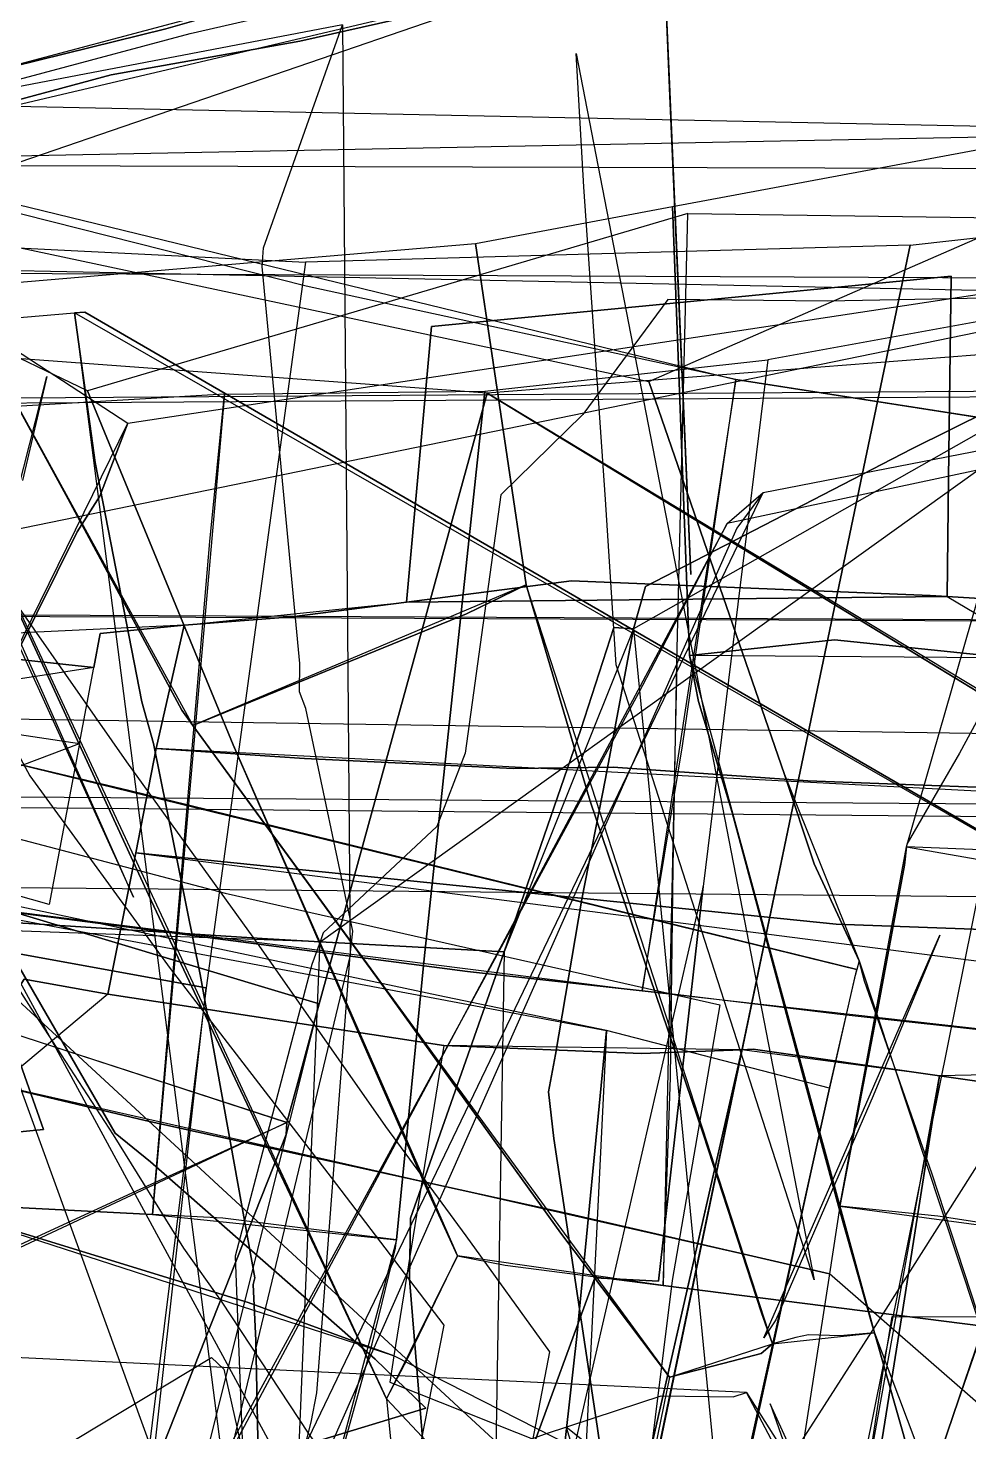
# Model space of a CAD drawing. Extents: x -6790 to 12600, y -1098 to 2171.
# Drawn here: x 516 to 569.3, y 552.7 to 632.3 of the extents above; entities that cross this region are included whole.
import ezdxf

# ---------------------------------------------------------------- set-up
doc = ezdxf.new("R2010")
doc.units = 0

msp = doc.modelspace()

# ---------------------------------------------------------------- linework, layer by layer
for points in [[(511.416, 632.399), (512.697, 641.396), (514.337, 652.454), (516.526, 651.907), (528.757, 648.849), (534.221, 646.99), (534.066, 640.174), (533.952, 635.144), (523.766, 632.223), (512.268, 629.391), (511.195, 629.086), (511.823, 632.502), (511.416, 632.399)], [(534.221, 646.99), (534.066, 640.174), (533.952, 635.144), (523.766, 632.223), (512.268, 629.391), (511.195, 629.086), (511.823, 632.502), (511.416, 632.399), (512.697, 641.396), (514.337, 652.454), (516.526, 651.907), (528.757, 648.849), (534.221, 646.99)], [(395.973, 583.677), (403.844, 591.213), (413.249, 596.969), (425.506, 603.557), (441.999, 612.42), (448.759, 615.373), (455.353, 615.822), (472.594, 617.492), (490.666, 621.552), (508.475, 627.499), (525.155, 631.949), (546.715, 636.902), (560.101, 639.978), (395.973, 583.677)], [(510.274, 626.697), (512.95, 627.534), (520.68, 629.611), (531.364, 631.521), (542.878, 634.135), (556.392, 637.861), (565.165, 639.628), (510.274, 626.697)], [(511.195, 629.086), (512.268, 629.391), (523.766, 632.223), (533.952, 635.144), (511.195, 629.086)], [(553.526, 601.299), (552.316, 628.866), (552.076, 634.327), (553.526, 601.299)], [(534.221, 579.722), (534.363, 581.094), (531.7, 593.708), (531.348, 594.645), (531.36, 596.25), (529.241, 618.761), (529.311, 619.814), (533.788, 632.45), (534.221, 579.722)], [(604.499, 596.309), (604.093, 596.319), (593.338, 595.52), (586.281, 595.073), (575.893, 596.114), (561.651, 597.592), (553.443, 596.717), (552.476, 622.144), (604.798, 631.893), (604.171, 625.746), (604.499, 596.309)], [(560.505, 561.328), (553.604, 582.788), (549.297, 596.182), (548.681, 605.554), (547.461, 623.269), (547.016, 630.828), (560.505, 561.328)], [(556.071, 612.358), (531.717, 617.641), (499.598, 625.766), (490.415, 628.347), (451.449, 624.921), (448.228, 614.839), (442.156, 591.546), (468.405, 588.02), (479.662, 586.672), (488.214, 585.648), (504.985, 583.456), (521.531, 581.336), (540.873, 578.804), (550.77, 577.7), (553.041, 591.584), (556.071, 612.358)], [(556.071, 612.358), (531.717, 617.641), (499.598, 625.766), (490.415, 628.347), (451.449, 624.921), (448.228, 614.839), (442.156, 591.546), (468.405, 588.02), (479.662, 586.672), (488.214, 585.648), (504.985, 583.456), (521.531, 581.336), (540.873, 578.804), (550.77, 577.7), (553.041, 591.584), (556.071, 612.358)], [(556.071, 612.358), (531.717, 617.641), (499.598, 625.766), (490.415, 628.347), (556.071, 612.358)], [(490.415, 628.347), (583.067, 626.438), (579.909, 609.156), (580.006, 608.616), (572.04, 609.847), (556.071, 612.358), (531.717, 617.641), (499.598, 625.766), (490.415, 628.347)], [(556.071, 612.358), (531.717, 617.641), (499.598, 625.766), (490.415, 628.347), (556.071, 612.358)], [(490.415, 628.347), (583.067, 626.438), (579.909, 609.156), (580.006, 608.616), (572.04, 609.847), (556.071, 612.358), (531.717, 617.641), (499.598, 625.766), (490.415, 628.347)], [(740.715, 623.829), (697.554, 625.945), (634.766, 627.356), (500.726, 624.719), (396.57, 624.133), (302.376, 626.33), (255.091, 625.218), (740.715, 623.829)], [(558.822, 589.973), (560.5, 584.895), (563.064, 579.397), (562.932, 578.919), (542.495, 583.947), (521.674, 589.048), (515.415, 590.54), (475.121, 600.231), (478.607, 619.689), (479.664, 627.44), (551.132, 612.242), (558.822, 589.973)], [(496.762, 624.881), (502.788, 613.869), (513.54, 594.546), (516.074, 589.881), (524.028, 578.972), (533.142, 567.125), (539.521, 558.757), (537.533, 548.676), (533.225, 521.805), (531.568, 512.608), (527.674, 488.194), (525.602, 476.264), (526.099, 474.082), (526.127, 459.168), (526.475, 440.736), (527.481, 410.549), (496.762, 624.881)], [(565.951, 619.96), (606.94, 624.553), (607.055, 622.399), (594.155, 622.427), (583.284, 573.986), (574.262, 532.58), (569.593, 510.01), (562.245, 510.38), (547.732, 511.061), (543.303, 511.277), (544.631, 517.914), (565.951, 619.96)], [(386.448, 623.05), (406.851, 616.466), (465.354, 597.138), (532.453, 576.968), (541.986, 611.571), (386.448, 623.05)], [(442.571, 623.431), (531.681, 618.992), (526.061, 577.872), (472.116, 587.676), (439.021, 593.93), (442.571, 623.431)], [(541.314, 620.064), (552.476, 622.144), (553.443, 596.717), (553.959, 594.096), (555.858, 587.801), (559.202, 575.376), (561.938, 565.284), (563.818, 558.699), (563.926, 558.321), (561.953, 558.154), (560.177, 558.208), (559.466, 558.058), (558.137, 557.703), (557.531, 559.463), (554.229, 569.534), (547.823, 588.454), (544.189, 600.72), (541.314, 620.064)], [(527.589, 591.64), (531.83, 581.901), (534.9, 574.851), (538.616, 566.346), (540.305, 562.688), (542.996, 562.163), (551.952, 560.996), (552.363, 572.792), (552.514, 584.722), (552.73, 596.308), (553.351, 621.764), (519.344, 611.707), (527.589, 591.64)], [(629.272, 553.037), (614.363, 554.622), (592.844, 556.704), (574.389, 558.409), (571.314, 558.766), (571.267, 558.549), (551.952, 560.996), (552.363, 572.792), (552.514, 584.722), (552.73, 596.308), (553.351, 621.764), (633.046, 620.65), (631.185, 586.067), (630.395, 567.599), (629.272, 553.037)], [(105.33, 620.195), (98.921, 88.385), (790.984, 84.911), (794.806, 617.099), (105.33, 620.195)], [(521.947, 583.02), (515.408, 597.745), (508.817, 612.676), (505.162, 619.833), (521.947, 583.02)], [(511.68, 617.552), (541.314, 620.064), (544.189, 600.72), (540.816, 599.063), (525.313, 592.748), (524.684, 593.61), (518.25, 605.561), (511.68, 617.552)], [(526.061, 577.872), (518.256, 515.032), (518.948, 514.171), (525.231, 512.322), (525.398, 512.29), (526.423, 512.1), (543.303, 511.277), (544.631, 517.914), (565.951, 619.96), (531.681, 618.992), (526.061, 577.872)], [(656.869, 620.524), (541.986, 611.571), (578.459, 589.357), (613.509, 568.396), (613.909, 568.869), (623.405, 580.446), (627.915, 586.152), (656.869, 620.524)], [(565.951, 619.96), (544.631, 517.914), (543.303, 511.277), (565.951, 619.96)], [(555.57, 604.181), (557.611, 605.943), (629.256, 619.889), (555.57, 604.181)], [(537.402, 599.731), (538.829, 615.346), (551.556, 616.578), (568.271, 618.196), (568.119, 606.732), (568.048, 600.056), (537.402, 599.731)], [(537.402, 599.731), (546.755, 600.93), (567.073, 600.116), (568.048, 600.056), (568.119, 606.732), (568.271, 618.196), (551.556, 616.578), (538.829, 615.346), (537.402, 599.731)], [(537.402, 599.731), (538.829, 615.346), (551.556, 616.578), (568.271, 618.196), (568.119, 606.732), (568.048, 600.056), (567.073, 600.116), (546.755, 600.93), (537.402, 599.731)], [(536.28, 554.577), (532.751, 562.075), (527.85, 572.393), (522.791, 583.135), (506.889, 617.678), (536.28, 554.577)], [(527.589, 591.64), (519.344, 611.707), (506.889, 617.678), (522.791, 583.135), (527.85, 572.393), (532.751, 562.075), (536.28, 554.577), (537.5, 556.931), (540.305, 562.688), (538.616, 566.346), (534.9, 574.851), (531.83, 581.901), (527.589, 591.64)], [(525.313, 592.748), (524.684, 593.61), (518.25, 605.561), (511.68, 617.552), (525.313, 592.748)], [(574.982, 617.956), (573.549, 614.375), (572.409, 611.209), (572.479, 610.236), (571.874, 604.851), (571.295, 600.185), (570.817, 596.332), (570.547, 594.523), (568.74, 591.181), (565.758, 586.016), (565.741, 585.861), (574.982, 617.956)], [(583.606, 617.125), (573.116, 617.012), (561.258, 616.781), (552.217, 616.886), (547.397, 610.368), (542.752, 605.819), (540.734, 591.179), (539.132, 587.015), (532.693, 580.992), (532.513, 580.488), (583.606, 617.125)], [(550.27, 598.214), (550.948, 600.617), (566.042, 608.419), (583.606, 617.125), (550.27, 598.214)], [(529.231, 533.496), (525.203, 534.655), (497.51, 542.826), (474.647, 549.095), (473.84, 548.812), (473.893, 550.659), (473.154, 561.984), (471.926, 579.631), (470.241, 602.875), (469.682, 611.967), (518.592, 616.12), (519.769, 607.636), (522.41, 594.085), (523.081, 591.718), (525.726, 578.63), (528.81, 561.446), (528.714, 561.062), (528.88, 557.879), (529.222, 541.252), (529.231, 533.496)], [(518.592, 616.12), (519.182, 616.17), (585.847, 577.515), (518.592, 616.12)], [(529.231, 533.496), (529.222, 541.252), (528.88, 557.879), (528.714, 561.062), (528.81, 561.446), (525.726, 578.63), (523.081, 591.718), (522.41, 594.085), (519.769, 607.636), (518.592, 616.12), (529.231, 533.496)], [(791.928, 612.789), (759.012, 612.984), (79.554, 608.243), (791.928, 612.789)], [(550.77, 577.7), (553.041, 591.584), (556.071, 612.358), (550.77, 577.7)], [(550.77, 577.7), (553.041, 591.584), (556.071, 612.358), (550.77, 577.7)], [(580.006, 608.616), (572.04, 609.847), (556.071, 612.358), (580.006, 608.616)], [(580.006, 608.616), (572.04, 609.847), (556.071, 612.358), (580.006, 608.616)], [(530.63, 570.233), (464.04, 591.878), (405.434, 611.018), (530.63, 570.233)], [(527.096, 611.517), (513.339, 610.714), (512.831, 605.074), (507.714, 565.816), (507.929, 565.812), (523.026, 565.028), (526.26, 603.163), (527.096, 611.517)], [(538.415, 579.519), (536.842, 563.584), (527, 564.822), (523.026, 565.028), (526.26, 603.163), (527.096, 611.517), (541.857, 611.687), (538.415, 579.519)], [(523.026, 565.028), (526.26, 603.163), (527.096, 611.517), (523.026, 565.028)], [(541.986, 611.571), (578.459, 589.357), (613.509, 568.396), (541.986, 611.571)], [(521.616, 609.867), (520.028, 605.742), (518.746, 603.707), (506.211, 578.455), (504.472, 574.978), (504.299, 574.607), (521.616, 609.867)], [(557.611, 605.943), (556.121, 603.928), (540.448, 568.511), (529.269, 543.248), (524.081, 530.914), (516.634, 515.416), (511.217, 504.258), (506.438, 494.209), (502.068, 484.772), (497.392, 475.419), (495.59, 472.172), (488.716, 462.596), (557.611, 605.943)], [(548.745, 575.45), (539.209, 577.436), (506.241, 584.427), (495.53, 586.365), (484.488, 588.053), (471.914, 589.927), (446.888, 596.173), (429.569, 600.423), (415.212, 604.222), (410.957, 564.821), (404.111, 504.21), (403.41, 502.445), (404.663, 502.105), (407.075, 501.45), (487.353, 485.987), (538.142, 476.443), (540.85, 475.693), (545.73, 514.498), (542.313, 515.877), (547.069, 558.116), (548.745, 575.45)], [(501.566, 503.225), (502.17, 505.154), (508.797, 517.304), (520.202, 538.601), (529.061, 554.975), (541.788, 578.346), (550.576, 594.601), (555.57, 604.181), (501.566, 503.225)], [(66.965, 600.957), (135.854, 600.878), (818.731, 597.521), (66.965, 600.957)], [(524.805, 598.429), (530.91, 598.898), (537.402, 599.731), (546.755, 600.93), (567.073, 600.116), (568.048, 600.056), (586.308, 598.942), (586.418, 597.995), (589.394, 598.259), (589.306, 594.558), (588.296, 589.348), (588.275, 588.05), (588.255, 586.751), (579.784, 587.809), (580.167, 588.857), (576.225, 589.005), (560.142, 589.61), (549.121, 590.379), (543.479, 590.311), (531.632, 590.863), (523.223, 591.445), (524.805, 598.429)], [(524.805, 598.429), (530.91, 598.898), (537.402, 599.731), (546.755, 600.93), (567.073, 600.116), (568.048, 600.056), (586.308, 598.942), (586.418, 597.995), (589.394, 598.259), (589.306, 594.558), (588.296, 589.348), (588.275, 588.05), (588.255, 586.751), (579.784, 587.809), (580.167, 588.857), (576.225, 589.005), (560.142, 589.61), (549.121, 590.379), (543.479, 590.311), (531.632, 590.863), (523.223, 591.445), (524.805, 598.429)], [(525.313, 592.748), (540.816, 599.063), (544.189, 600.72), (525.313, 592.748)], [(558.137, 557.703), (557.531, 559.463), (554.229, 569.534), (547.823, 588.454), (544.189, 600.72), (540.816, 599.063), (525.313, 592.748), (535.886, 578.261), (546.147, 563.961), (552.31, 555.811), (555.4, 556.607), (557.512, 557.155), (558.137, 557.703)], [(568.048, 600.056), (567.073, 600.116), (546.755, 600.93), (537.402, 599.731), (568.048, 600.056)], [(544.189, 600.72), (547.823, 588.454), (554.229, 569.534), (557.531, 559.463), (558.137, 557.703), (544.189, 600.72)], [(588.275, 588.05), (588.296, 589.348), (589.306, 594.558), (589.394, 598.259), (586.418, 597.995), (586.308, 598.942), (568.048, 600.056), (588.275, 588.05)], [(89.841, 599.426), (785.719, 589.09), (779.969, 92.069), (740.844, 91.654), (728.89, 91.746), (723.878, 92.07), (717.289, 92.524), (682.898, 93.323), (432.673, 95.452), (307.102, 97.514), (213.558, 98.725), (136.901, 99.682), (84.957, 100.385), (89.841, 599.426)], [(537.402, 599.731), (530.91, 598.898), (524.805, 598.429), (537.402, 599.731)], [(485.082, 573.436), (489.504, 586.483), (490.527, 588.581), (504.311, 586.121), (505.338, 595.739), (505.78, 597.514), (519.704, 596.029), (520.057, 597.963), (524.805, 598.429), (523.223, 591.445), (522.069, 585.526), (520.498, 577.511), (515.753, 578.371), (511.546, 571.707), (507.348, 566.519), (506.423, 565.376), (503.64, 560.824), (503.169, 559.431), (492.881, 568.007), (485.082, 573.436)], [(503.64, 560.824), (506.423, 565.376), (507.348, 566.519), (511.546, 571.707), (515.753, 578.371), (520.498, 577.511), (522.069, 585.526), (523.223, 591.445), (524.805, 598.429), (520.057, 597.963), (519.704, 596.029), (505.78, 597.514), (505.338, 595.739), (504.311, 586.121), (490.527, 588.581), (489.504, 586.483), (485.082, 573.436), (492.881, 568.007), (503.169, 559.431), (503.64, 560.824)], [(505.78, 597.514), (519.704, 596.029), (520.057, 597.963), (524.805, 598.429), (505.78, 597.514)], [(542.938, 579.921), (547.281, 592.52), (549.151, 598.298), (550.27, 598.214), (542.938, 579.921)], [(569.142, 404.274), (566.562, 425.185), (561.91, 459.181), (559.762, 473.276), (548.22, 553.029), (545.766, 569.339), (545.461, 571.986), (545.858, 574.093), (547.339, 582.902), (548.682, 589.741), (550.27, 598.214), (569.142, 404.274)], [(553.443, 596.717), (561.651, 597.592), (575.893, 596.114), (586.281, 595.073), (593.338, 595.52), (604.093, 596.319), (604.499, 596.309), (553.443, 596.717)], [(515.041, 507.212), (518.628, 539.71), (519.378, 541.211), (530.584, 569.555), (530.63, 570.233), (531.189, 572.299), (532.453, 576.968), (465.354, 597.138), (451.366, 541.157), (446.438, 521.682), (453.614, 520.27), (471.79, 516.481), (515.041, 507.212)], [(563.926, 558.321), (563.818, 558.699), (561.938, 565.284), (559.202, 575.376), (555.858, 587.801), (553.959, 594.096), (553.443, 596.717), (563.926, 558.321)], [(505.129, 593.78), (518.887, 591.718), (519.704, 596.029), (505.129, 593.78)], [(551.952, 560.996), (552.363, 572.792), (552.514, 584.722), (552.73, 596.308), (551.952, 560.996)], [(552.31, 555.811), (546.147, 563.961), (535.886, 578.261), (525.313, 592.748), (552.31, 555.811)], [(555.094, 510.228), (555.287, 513.76), (559.903, 513.057), (561.003, 530.541), (561.503, 538.524), (562.049, 540.666), (564.395, 556.015), (564.92, 559.249), (569.728, 559.228), (570.784, 577.93), (571.787, 593.043), (555.094, 510.228)], [(97.67, 591.945), (792.056, 585.549), (784.52, 85.891), (784.405, 69.632), (97.67, 591.945)], [(71.88, 94.001), (800.518, 88.913), (801.871, 586.617), (73.828, 591.855), (71.88, 94.001)], [(71.88, 94.001), (800.518, 88.913), (801.871, 586.617), (73.828, 591.855), (71.88, 94.001)], [(518.887, 591.718), (517.159, 582.599), (508.533, 585.029), (504.321, 586.215), (518.887, 591.718)], [(523.223, 591.445), (531.632, 590.863), (543.479, 590.311), (549.121, 590.379), (560.142, 589.61), (576.225, 589.005), (580.167, 588.857), (579.784, 587.809), (588.255, 586.751), (588.275, 588.05), (523.223, 591.445)], [(540.305, 562.688), (538.616, 566.346), (534.9, 574.851), (531.83, 581.901), (527.589, 591.64), (540.305, 562.688)], [(562.932, 578.919), (542.495, 583.947), (521.674, 589.048), (515.415, 590.54), (562.932, 578.919)], [(333.056, 587.621), (335.778, 588.915), (336.842, 589.575), (338.771, 589.245), (349.463, 588.701), (388.966, 586.931), (402.516, 586.204), (422.678, 584.982), (424.556, 584.758), (427.496, 584.788), (440.562, 585.002), (455.998, 584.717), (480.466, 583.485), (484.309, 583.263), (488.11, 583.115), (516.022, 581.529), (529.531, 580.65), (532.513, 580.488), (333.056, 587.621)], [(548.745, 575.45), (539.209, 577.436), (506.241, 584.427), (495.53, 586.365), (484.488, 588.053), (471.914, 589.927), (548.745, 575.45)], [(501.504, 589.986), (527.139, 583.24), (555.16, 576.909), (552.462, 561.29), (548.103, 526.211), (546.702, 519.932), (550.335, 517.441), (598.179, 500.68), (501.504, 589.986)], [(563.064, 579.397), (560.5, 584.895), (558.822, 589.973), (563.064, 579.397)], [(50.059, 587.887), (779.251, 581.11), (775.84, 83.588), (42.201, 89.165), (50.059, 587.887)], [(472.116, 587.676), (526.061, 577.872), (518.256, 515.032), (518.948, 514.171), (517.182, 514.104), (498.831, 515.608), (480.657, 517.099), (464.596, 518.47), (461.096, 518.769), (466.208, 550.469), (472.116, 587.676)], [(550.77, 577.7), (540.873, 578.804), (521.531, 581.336), (504.985, 583.456), (488.214, 585.648), (479.662, 586.672), (550.77, 577.7)], [(550.77, 577.7), (540.873, 578.804), (521.531, 581.336), (504.985, 583.456), (488.214, 585.648), (479.662, 586.672), (550.77, 577.7)], [(503.89, 568.587), (502.826, 585.682), (508.072, 586.154), (510.873, 586.722), (512.448, 582.295), (516.853, 569.84), (503.89, 568.587)], [(503.849, 563.318), (503.916, 568.165), (503.89, 568.587), (516.853, 569.84), (512.448, 582.295), (510.873, 586.722), (511.076, 586.277), (515.009, 579.847), (520.908, 569.64), (522.906, 568.017), (535.637, 556.838), (538.5, 554.055), (531.805, 552.011), (530.137, 551.224), (526.029, 550.913), (514.44, 550.258), (512.934, 550.144), (510.816, 555.095), (510.544, 556.184), (508.553, 559.727), (506.745, 562.951), (503.849, 563.318)], [(530.137, 551.224), (531.805, 552.011), (538.5, 554.055), (535.637, 556.838), (522.906, 568.017), (520.908, 569.64), (515.009, 579.847), (511.076, 586.277), (510.873, 586.722), (530.137, 551.224)], [(565.741, 585.861), (565.627, 584.832), (564.171, 577.008), (562.855, 570.115), (561.97, 565.51), (565.741, 585.861)], [(565.741, 585.861), (570.612, 585.021), (584.642, 582.344), (626.456, 573.971), (628.123, 573.498), (643.577, 572.269), (650.303, 571.918), (650.584, 572.48), (651.771, 579.002), (666.793, 577.398), (676.678, 576.271), (675.945, 571.529), (675.078, 567.649), (683.272, 567.281), (691.987, 570.055), (696.474, 571.421), (700.224, 572.635), (706.163, 575.106), (709.025, 577.686), (711.518, 579.962), (565.741, 585.861)], [(553.955, 466.263), (537.682, 470.636), (538.162, 472.238), (540.339, 482.555), (540.105, 485.151), (539.482, 491.444), (539.392, 492.534), (546.64, 507.199), (536.934, 515.031), (533.618, 517.706), (540.73, 523.905), (537.639, 530.552), (534.339, 537.856), (534.515, 538.817), (536.309, 546.65), (535.765, 547.082), (531.856, 552.64), (526.971, 560.056), (524.8, 563.119), (520.811, 569.542), (516.15, 576.718), (511.281, 584.358), (510.816, 585.143), (553.955, 466.263)], [(609.972, 574.233), (607.386, 574.487), (595.978, 576.67), (591.128, 577.597), (585.847, 579.15), (582.539, 579.34), (576.496, 580.124), (576.793, 580.929), (561.745, 581.488), (539.486, 583.753), (522.069, 585.526), (609.972, 574.233)], [(544.223, 540.167), (540.486, 540.744), (548.077, 561.432), (551.692, 561.252), (554.216, 583.612), (544.223, 540.167)], [(503.89, 568.587), (516.853, 569.84), (512.448, 582.295), (503.89, 568.587)], [(567.628, 580.856), (563.852, 571.762), (558.336, 559.06), (557.65, 558.04), (567.628, 580.856)], [(532.513, 580.488), (532.052, 579.198), (527.696, 562.668), (528.368, 545.369), (528.945, 532.043), (529.49, 514.968), (529.539, 508.881), (532.513, 580.488)], [(487.01, 383.269), (490.282, 396.013), (499.68, 430.893), (511.789, 475.885), (522.821, 518.226), (530.613, 547.776), (532.001, 553.258), (532.324, 554.927), (534.221, 579.722), (487.01, 383.269)], [(541.753, 508.792), (540.148, 528.738), (539.051, 543.352), (537.58, 561.372), (537.629, 564.813), (542.938, 579.921), (541.753, 508.792)], [(580.003, 528.231), (567.179, 567.372), (563.358, 578.251), (563.064, 579.397), (562.932, 578.919), (562.801, 578.442), (561.383, 572.196), (554.911, 543.05), (553.337, 536.345), (553.56, 536.278), (573.068, 530.382), (580.003, 528.231)], [(580.003, 528.231), (567.179, 567.372), (563.358, 578.251), (563.064, 579.397), (580.003, 528.231)], [(562.932, 578.919), (562.801, 578.442), (561.383, 572.196), (562.932, 578.919)], [(507.348, 566.519), (511.546, 571.707), (515.753, 578.371), (520.498, 577.511), (507.348, 566.519)], [(536.698, 557.01), (528.438, 560.05), (507.348, 566.519), (511.546, 571.707), (515.753, 578.371), (520.498, 577.511), (539.526, 574.607), (536.698, 557.01)], [(539.526, 574.607), (536.698, 557.01), (528.438, 560.05), (507.348, 566.519), (511.546, 571.707), (515.753, 578.371), (520.498, 577.511), (539.526, 574.607)], [(526.061, 577.872), (518.256, 515.032), (518.948, 514.171), (526.061, 577.872)], [(574.459, 575.036), (572.365, 575.215), (561.802, 576.382), (552.655, 577.489), (550.77, 577.7), (574.459, 575.036)], [(574.459, 575.036), (572.365, 575.215), (561.802, 576.382), (552.655, 577.489), (550.77, 577.7), (574.459, 575.036)], [(532.453, 576.968), (531.189, 572.299), (530.63, 570.233), (530.584, 569.555), (519.378, 541.211), (518.628, 539.71), (515.041, 507.212), (532.453, 576.968)], [(545.73, 514.498), (542.313, 515.877), (547.069, 558.116), (548.745, 575.45), (545.73, 514.498)], [(588.698, 508.079), (586.655, 508.79), (571.76, 513.791), (550.791, 521.456), (553.56, 536.278), (553.337, 536.345), (554.911, 543.05), (561.383, 572.196), (548.745, 575.45), (547.069, 558.116), (542.313, 515.877), (545.73, 514.498), (549.766, 513.163), (561.256, 509.953), (583.203, 503.164), (608.232, 495.954), (602.257, 499.636), (594.423, 504.537), (589.772, 507.184), (588.698, 508.079)], [(561.375, 561.659), (558.815, 545.091), (573.221, 542.699), (584.541, 541.462), (584.402, 539.634), (584.38, 538.486), (582.948, 532.753), (540.792, 541.636), (508.591, 548.676), (493.45, 551.878), (496.655, 558.958), (503.862, 573.669), (504.299, 574.607), (508.468, 573.709), (522.595, 570.363), (546.464, 565.104), (561.375, 561.659)], [(504.299, 574.607), (508.468, 573.709), (522.595, 570.363), (546.464, 565.104), (561.375, 561.659), (504.299, 574.607)], [(536.698, 557.01), (536.461, 555.533), (550.827, 549.83), (552.579, 557.52), (556.417, 574.367), (550.731, 574.159), (539.526, 574.607), (536.698, 557.01)], [(550.827, 549.83), (552.579, 557.52), (556.417, 574.367), (550.731, 574.159), (539.526, 574.607), (536.698, 557.01), (536.461, 555.533), (550.827, 549.83)], [(539.526, 574.607), (550.731, 574.159), (556.417, 574.367), (539.526, 574.607)], [(550.827, 549.83), (550.767, 549.566), (548.558, 537.94), (546.611, 527.696), (559.414, 527.422), (561.732, 539.402), (563.857, 549.121), (565.465, 559.286), (567.615, 572.883), (557.052, 574.39), (556.417, 574.367), (552.579, 557.52), (550.827, 549.83)], [(559.414, 527.422), (561.732, 539.402), (563.857, 549.121), (565.465, 559.286), (567.615, 572.883), (557.052, 574.39), (556.417, 574.367), (552.579, 557.52), (550.827, 549.83), (550.767, 549.566), (548.558, 537.94), (546.611, 527.696), (559.414, 527.422)], [(556.417, 574.367), (552.579, 557.52), (550.827, 549.83), (556.417, 574.367)], [(556.417, 574.367), (557.052, 574.39), (567.615, 572.883), (556.417, 574.367)], [(582.384, 529.565), (580.304, 530.764), (575.284, 532.195), (566.762, 534.624), (565.301, 529.287), (562.219, 514.91), (559.433, 504.904), (553.748, 507.342), (553.1, 507.593), (557.387, 518.905), (559.414, 527.422), (561.732, 539.402), (563.857, 549.121), (565.465, 559.286), (567.615, 572.883), (568.529, 572.752), (574.261, 571.934), (585.192, 571.072), (590.841, 572.667), (593.577, 573.439), (591.05, 562.927), (589.871, 556.018), (584.858, 542.435), (582.384, 529.565)], [(553.1, 507.593), (557.387, 518.905), (559.414, 527.422), (561.732, 539.402), (563.857, 549.121), (565.465, 559.286), (567.615, 572.883), (568.529, 572.752), (574.261, 571.934), (585.192, 571.072), (590.841, 572.667), (593.577, 573.439), (591.05, 562.927), (589.871, 556.018), (584.858, 542.435), (582.427, 529.308), (580.304, 530.764), (575.284, 532.195), (566.762, 534.624), (565.301, 529.287), (562.219, 514.91), (559.433, 504.904), (553.748, 507.342), (553.1, 507.593)], [(567.615, 572.883), (565.465, 559.286), (563.857, 549.121), (561.732, 539.402), (559.414, 527.422), (567.615, 572.883)], [(567.615, 572.883), (568.529, 572.752), (574.261, 571.934), (585.192, 571.072), (590.841, 572.667), (593.577, 573.439), (567.615, 572.883)], [(561.383, 572.196), (554.911, 543.05), (553.337, 536.345), (553.56, 536.278), (561.383, 572.196)], [(432.979, 524.454), (486.691, 550.034), (522.119, 566.37), (530.63, 570.233), (432.979, 524.454)], [(507.348, 566.519), (528.438, 560.05), (536.698, 557.01), (507.348, 566.519)], [(523.026, 565.028), (507.929, 565.812), (507.714, 565.816), (491.107, 566.171), (484.136, 560.003), (482.363, 549.707), (482.045, 548.697), (476.491, 548.566), (474.398, 523.253), (474.269, 521.696), (479.025, 521.746), (481.13, 521.54), (486.991, 520.911), (511.462, 518.313), (508.134, 496.902), (518.733, 495.726), (519.026, 498.71), (524.791, 519.184), (530.828, 540.946), (535.466, 557.698), (536.796, 563.116), (536.842, 563.584), (527, 564.822), (523.026, 565.028)], [(523.026, 565.028), (507.929, 565.812), (507.714, 565.816), (523.026, 565.028)], [(536.842, 563.584), (527, 564.822), (523.026, 565.028), (536.842, 563.584)], [(621.719, 537.376), (623.687, 544.769), (626.482, 556.828), (609.376, 559.136), (597.077, 560.631), (588.26, 561.653), (586.557, 561.918), (578.818, 563.204), (567.521, 564.926), (561.97, 565.51), (561.375, 561.659), (558.815, 545.091), (573.221, 542.699), (584.541, 541.462), (585.684, 542.965), (586.528, 542.974), (602.743, 540.272), (621.719, 537.376)], [(626.482, 556.828), (609.376, 559.136), (597.077, 560.631), (588.26, 561.653), (586.557, 561.918), (578.818, 563.204), (567.521, 564.926), (561.97, 565.51), (626.482, 556.828)], [(518.733, 495.726), (519.026, 498.71), (524.791, 519.184), (530.828, 540.946), (535.466, 557.698), (536.796, 563.116), (536.842, 563.584), (518.733, 495.726)], [(536.28, 554.577), (537.5, 556.931), (540.305, 562.688), (536.28, 554.577)], [(540.305, 562.688), (542.996, 562.163), (551.952, 560.996), (540.305, 562.688)], [(564.499, 542.393), (564.546, 542.66), (566.479, 548.07), (568.036, 552.639), (570.307, 559.303), (571.252, 561.945), (564.499, 542.393)], [(599.081, 533.665), (605.376, 544.982), (609.305, 552.384), (594.832, 556.232), (582.02, 559.485), (571.252, 561.945), (570.307, 559.303), (568.036, 552.639), (566.479, 548.07), (564.546, 542.66), (564.499, 542.393), (587.332, 536.687), (599.081, 533.665)], [(561.375, 561.659), (558.815, 545.091), (573.221, 542.699), (584.541, 541.462), (561.375, 561.659)], [(503.169, 559.431), (510.772, 553.529), (513.574, 549.229), (518.746, 552.34), (526.368, 556.925), (527.067, 556.256), (528.578, 549.561), (529.214, 546.745), (531.309, 544.63), (534.996, 543.571), (544.841, 543.052), (544.689, 541.39), (542.607, 536.945), (541.059, 533.639), (546.973, 529.597), (503.169, 559.431)], [(558.137, 557.703), (557.512, 557.155), (555.4, 556.607), (552.31, 555.811), (558.137, 557.703)], [(563.926, 558.321), (561.953, 558.154), (560.177, 558.208), (559.466, 558.058), (558.137, 557.703), (563.926, 558.321)], [(580.027, 515.577), (575.914, 518.874), (574.533, 519.782), (573.557, 523.656), (571.092, 532.298), (569.385, 538.339), (567.949, 543.771), (565.917, 551.343), (563.926, 558.321), (580.027, 515.577)], [(536.698, 557.01), (536.461, 555.533), (550.827, 549.83), (536.698, 557.01)], [(548.343, 433.81), (541.101, 441.14), (547.623, 454.712), (548.504, 455.505), (559.477, 458.943), (561.225, 466.522), (547.902, 473.249), (545.758, 474.38), (546.007, 474.894), (554.38, 478.904), (558.298, 492.268), (553.407, 497.336), (554.127, 503.608), (554.509, 510.6), (550.499, 517.077), (541.877, 516.24), (546.518, 524.466), (546.68, 525.318), (545.24, 535.864), (544.271, 544.119), (544.08, 546.161), (538.586, 552.124), (536.28, 554.577), (548.343, 433.81)], [(558.023, 554.302), (565.762, 532.278), (571.268, 519.137), (576.306, 505.372), (579.319, 496.905), (587.422, 485.062), (593.818, 475.839), (558.023, 554.302)], [(546.457, 552.978), (548.837, 545.252), (550.996, 538.447), (552.782, 533.144), (554.474, 528.121), (555.376, 525.177), (558.648, 525.986), (564.372, 527.281), (568.353, 528.137), (571.821, 529.018), (572.889, 529.221), (574.795, 529.454), (575.544, 529.728), (546.457, 552.978)]]:
    msp.add_lwpolyline(points, close=True)
for points in [[(512.95, 627.534), (520.68, 629.611), (531.364, 631.521), (542.878, 634.135), (556.392, 637.861), (565.165, 639.628), (559.147, 641.065), (550.516, 638.644), (534.225, 635.223), (533.952, 635.144), (523.766, 632.223), (512.268, 629.391)], [(512.268, 629.391), (523.766, 632.223), (533.952, 635.144), (534.225, 635.223), (550.516, 638.644), (559.147, 641.065), (565.165, 639.628), (556.392, 637.861), (542.878, 634.135), (531.364, 631.521), (520.68, 629.611), (512.95, 627.534)], [(542.878, 634.135), (531.364, 631.521), (520.68, 629.611), (512.95, 627.534)], [(542.878, 634.135), (531.364, 631.521), (520.68, 629.611), (512.95, 627.534)], [(512.826, 603.156), (521.553, 590.679), (529.053, 580.282), (536.212, 570.021), (540.78, 563.816), (545.519, 557.237), (543.916, 548.885), (542.246, 538.965), (540.507, 527.783), (537.678, 511.965), (534.439, 493.693), (532.053, 479.307), (531.951, 476.614), (532.292, 459.194), (533.291, 439.451), (533.215, 414.421), (533.77, 381.466), (534.03, 365.156), (534.393, 340.483), (534.721, 307.918), (535.058, 282.576), (535.638, 276.341), (496.871, 633.345)], [(511.789, 475.885), (522.821, 518.226), (530.613, 547.776), (532.001, 553.258), (532.324, 554.927), (534.221, 579.722), (534.221, 579.722), (534.363, 581.094), (531.7, 593.708), (531.348, 594.645), (531.36, 596.25), (529.241, 618.761), (529.311, 619.814), (533.788, 632.45), (429.949, 612.593)], [(511.789, 475.885), (522.821, 518.226), (530.613, 547.776), (532.001, 553.258), (532.324, 554.927), (534.221, 579.722), (534.221, 579.722), (534.363, 581.094), (531.7, 593.708), (531.348, 594.645), (531.36, 596.25), (529.241, 618.761), (529.311, 619.814), (533.788, 632.45)], [(645.07, 623.544), (619.636, 624.856), (594.079, 626.046), (583.606, 617.125), (566.042, 608.419), (550.948, 600.617), (550.27, 598.214), (548.682, 589.741), (547.339, 582.902), (545.858, 574.093), (545.461, 571.986), (545.766, 569.339), (548.22, 553.029), (559.762, 473.276), (561.91, 459.181), (566.562, 425.185), (569.142, 404.274)], [(580.003, 528.231), (567.179, 567.372), (563.358, 578.251), (563.064, 579.397), (560.5, 584.895), (558.822, 589.973), (558.822, 589.973), (551.132, 612.242), (571.406, 621.072), (583.35, 590.309), (593.179, 564.445), (600.515, 545.112)], [(449.034, 619.888), (583.606, 617.125), (566.042, 608.419), (550.948, 600.617), (550.27, 598.214), (550.27, 598.214), (549.151, 598.298), (547.281, 592.52), (542.938, 579.921), (532.513, 580.488), (529.531, 580.65), (516.022, 581.529), (488.11, 583.115)], [(520.202, 538.601), (529.061, 554.975), (541.788, 578.346), (550.576, 594.601), (555.57, 604.181), (555.57, 604.181), (557.611, 605.943), (629.256, 619.889), (628.671, 605.967), (623.698, 591.965), (623.244, 590.97), (622.082, 590.248), (617.445, 587.368), (604.461, 579.008), (602.841, 577.104), (594.783, 564.683), (593.026, 562.135), (591.269, 559.587), (586.906, 552.954), (584.561, 549.225)], [(520.202, 538.601), (529.061, 554.975), (541.788, 578.346), (550.576, 594.601), (555.57, 604.181), (555.57, 604.181), (557.611, 605.943), (629.256, 619.889), (628.671, 605.967), (623.698, 591.965), (623.244, 590.97), (622.082, 590.248), (617.445, 587.368), (604.461, 579.008), (602.841, 577.104), (594.783, 564.683), (593.026, 562.135), (591.269, 559.587), (586.906, 552.954), (584.561, 549.225)], [(448.555, 590.17), (588.898, 618.959), (579.646, 589.1), (579.646, 589.1), (577.964, 583.553), (576.018, 576.938), (574.65, 572.369), (572.542, 565.554), (571.252, 561.945), (570.307, 559.303), (568.036, 552.639)], [(505.78, 597.514), (519.704, 596.029), (520.057, 597.963), (524.805, 598.429), (530.91, 598.898), (537.402, 599.731), (538.829, 615.346), (551.556, 616.578), (568.271, 618.196), (568.119, 606.732), (568.048, 600.056), (586.308, 598.942)], [(505.78, 597.514), (519.704, 596.029), (520.057, 597.963), (524.805, 598.429), (530.91, 598.898), (530.91, 598.898), (537.402, 599.731), (538.829, 615.346), (551.556, 616.578), (568.271, 618.196), (568.119, 606.732), (568.048, 600.056), (586.308, 598.942)], [(506.211, 578.455), (518.746, 603.707), (520.028, 605.742), (521.616, 609.867), (574.982, 617.956), (574.982, 617.956), (573.549, 614.375), (572.409, 611.209), (572.479, 610.236), (571.874, 604.851), (571.295, 600.185), (570.817, 596.332), (570.547, 594.523), (568.74, 591.181), (565.758, 586.016), (565.741, 585.861), (565.627, 584.832), (564.171, 577.008), (562.855, 570.115), (561.97, 565.51), (561.375, 561.659), (546.464, 565.104), (522.595, 570.363), (508.468, 573.709)], [(506.889, 617.678), (522.791, 583.135), (527.85, 572.393), (532.751, 562.075), (536.28, 554.577), (538.586, 552.124)], [(511.68, 617.552), (518.25, 605.561), (524.684, 593.61), (525.313, 592.748), (535.886, 578.261), (546.147, 563.961), (552.31, 555.811), (549.977, 544.363), (549.172, 540.414), (548.997, 539.557), (545.684, 523.44), (544.911, 519.466), (542.687, 508.031), (540.769, 498.165), (539.691, 492.622), (537.941, 484.626), (537.201, 481.243), (535.912, 475.354), (536.358, 474.342), (536.382, 471.633), (536.786, 461.128), (537.269, 441.404), (537.843, 420.058), (538.201, 406.722)], [(562.049, 540.666), (564.395, 556.015), (564.92, 559.249), (569.728, 559.228), (570.784, 577.93), (571.787, 593.043), (573.263, 616.256), (589.197, 618.011), (586.003, 581.266), (583.773, 559.217), (580.566, 559.186), (576.778, 535.585)], [(591.081, 544.7), (588.028, 563.839), (585.847, 577.515), (585.847, 577.515), (519.182, 616.17), (518.592, 616.12), (519.769, 607.636), (522.41, 594.085), (523.081, 591.718), (525.726, 578.63), (528.81, 561.446), (528.714, 561.062), (528.88, 557.879), (529.222, 541.252)], [(562.049, 540.666), (564.395, 556.015), (564.92, 559.249), (569.728, 559.228), (570.784, 577.93), (571.787, 593.043), (573.263, 616.256), (557.883, 613.468), (554.216, 583.612), (551.692, 561.252), (548.077, 561.432), (540.486, 540.744)], [(513.334, 615.269), (521.616, 609.867), (520.028, 605.742), (518.746, 603.707), (506.211, 578.455)], [(609.232, 67.739), (599.127, 614.126), (599.127, 614.126), (563.937, 558.686), (550.88, 538.296), (543.512, 527.466), (533.922, 511.905), (529.782, 506.158), (524.987, 498.379), (518.034, 477.455), (515.721, 472.594), (516.263, 446.923), (515.322, 441.984), (515.841, 436.473), (521.012, 415.377), (523.258, 402.75), (532.121, 376.816), (539.49, 355.173), (545.041, 343.698), (550.032, 329.285), (559.407, 309.975), (564.165, 296.774), (574.194, 279.889), (584.875, 254.888)], [(530.828, 540.946), (535.466, 557.698), (536.796, 563.116), (536.842, 563.584), (538.415, 579.519), (541.857, 611.687), (557.883, 613.468), (554.216, 583.612), (551.692, 561.252), (548.077, 561.432), (540.486, 540.744)], [(381.373, 77.724), (517.033, 612.513), (517.033, 612.513), (515.648, 606.628)], [(647.23, 561.227), (634.413, 563.494), (620.5, 566.165), (609.345, 568.258), (595.493, 570.967), (583.107, 573.331), (577.234, 574.538), (574.459, 575.036), (572.365, 575.215), (561.802, 576.382), (552.655, 577.489), (550.77, 577.7), (553.041, 591.584), (556.071, 612.358), (556.071, 612.358), (572.04, 609.847), (580.006, 608.616), (580.517, 605.763), (587.932, 604.625), (603.605, 601.8), (618.769, 599.466), (632.343, 597.21), (649.096, 594.268)], [(647.23, 561.227), (634.413, 563.494), (620.5, 566.165), (609.345, 568.258), (595.493, 570.967), (583.107, 573.331), (577.234, 574.538), (574.459, 575.036), (572.365, 575.215), (561.802, 576.382), (552.655, 577.489), (550.77, 577.7), (553.041, 591.584), (556.071, 612.358), (556.071, 612.358), (572.04, 609.847), (580.006, 608.616), (580.517, 605.763), (587.932, 604.625), (603.605, 601.8), (618.769, 599.466), (632.343, 597.21), (649.096, 594.268)], [(599.957, 547.894), (606.135, 559.168), (606.916, 560.461), (609.266, 563.373), (613.509, 568.396), (613.509, 568.396), (578.459, 589.357), (541.986, 611.571), (532.453, 576.968), (531.189, 572.299), (530.63, 570.233), (530.584, 569.555), (519.378, 541.211)], [(554.747, 407.086), (550.465, 436.78), (546.747, 461.042), (544.633, 473.335), (542.18, 503.481), (541.753, 508.792), (540.148, 528.738), (539.051, 543.352), (537.58, 561.372), (537.629, 564.813), (542.938, 579.921), (547.281, 592.52), (549.151, 598.298), (550.27, 598.214), (548.682, 589.741), (547.339, 582.902), (545.858, 574.093), (545.461, 571.986), (545.766, 569.339), (548.22, 553.029), (559.762, 473.276), (561.91, 459.181), (566.562, 425.185), (569.142, 404.274)], [(575.893, 596.114), (561.651, 597.592), (553.443, 596.717), (553.959, 594.096), (555.858, 587.801), (559.202, 575.376), (561.938, 565.284), (563.818, 558.699), (563.926, 558.321), (565.917, 551.343)], [(570.547, 594.523), (568.74, 591.181), (565.758, 586.016), (565.741, 585.861), (570.612, 585.021)], [(576.225, 589.005), (560.142, 589.61), (549.121, 590.379), (543.479, 590.311), (531.632, 590.863), (523.223, 591.445), (522.069, 585.526), (539.486, 583.753), (561.745, 581.488), (576.793, 580.929)], [(576.793, 580.929), (561.745, 581.488), (539.486, 583.753), (522.069, 585.526), (523.223, 591.445), (531.632, 590.863), (543.479, 590.311), (549.121, 590.379), (560.142, 589.61), (576.225, 589.005)], [(515.415, 590.54), (521.674, 589.048), (542.495, 583.947), (562.932, 578.919), (562.932, 578.919), (562.801, 578.442), (561.383, 572.196), (548.745, 575.45), (539.209, 577.436), (506.241, 584.427)], [(649.074, 554.595), (637.135, 555.825), (626.482, 556.828), (609.376, 559.136), (597.077, 560.631), (588.26, 561.653), (586.557, 561.918), (578.818, 563.204), (567.521, 564.926), (561.97, 565.51), (562.855, 570.115), (564.171, 577.008), (565.627, 584.832), (565.741, 585.861), (570.612, 585.021), (584.642, 582.344), (626.456, 573.971), (628.123, 573.498), (643.577, 572.269)], [(574.261, 571.934), (568.529, 572.752), (567.615, 572.883), (557.052, 574.39), (556.417, 574.367), (550.731, 574.159), (539.526, 574.607), (520.498, 577.511), (520.498, 577.511), (522.069, 585.526), (539.486, 583.753), (561.745, 581.488), (576.793, 580.929)], [(576.793, 580.929), (561.745, 581.488), (539.486, 583.753), (522.069, 585.526), (520.498, 577.511), (539.526, 574.607), (550.731, 574.159), (556.417, 574.367), (557.052, 574.39), (567.615, 572.883), (568.529, 572.752), (574.261, 571.934)], [(531.856, 552.64), (526.971, 560.056), (524.8, 563.119), (520.811, 569.542), (516.15, 576.718), (511.281, 584.358)], [(531.856, 552.64), (526.971, 560.056), (524.8, 563.119), (520.811, 569.542), (516.15, 576.718), (511.281, 584.358)], [(501.25, 508.077), (518.062, 506.204), (539.506, 503.553), (542.664, 525.7), (545.476, 543.423), (545.483, 544.788), (550.263, 543.88), (565.965, 541.421), (569.026, 540.679), (570.099, 547.536), (571.549, 556.006), (571.549, 556.006), (572.865, 564.018), (574.459, 575.036), (572.365, 575.215), (561.802, 576.382), (552.655, 577.489), (550.77, 577.7), (540.873, 578.804), (521.531, 581.336), (504.985, 583.456)], [(501.25, 508.077), (518.062, 506.204), (539.506, 503.553), (542.664, 525.7), (545.476, 543.423), (545.483, 544.788), (550.263, 543.88), (565.965, 541.421), (569.026, 540.679), (570.099, 547.536), (571.549, 556.006), (571.549, 556.006), (572.865, 564.018), (574.459, 575.036), (572.365, 575.215), (561.802, 576.382), (552.655, 577.489), (550.77, 577.7), (540.873, 578.804), (521.531, 581.336), (504.985, 583.456)], [(488.11, 583.115), (516.022, 581.529), (529.531, 580.65), (532.513, 580.488), (542.938, 579.921), (537.629, 564.813), (537.58, 561.372), (539.051, 543.352), (540.148, 528.738), (541.753, 508.792), (531.804, 508.888), (529.539, 508.881), (529.539, 508.881), (528.532, 508.975), (525.605, 509.248), (504.329, 511.376)], [(523.378, 411.467), (523.934, 425.472), (524.455, 443.692), (524.99, 472.44), (525.128, 476.147), (525.346, 482.034), (526.285, 503.882), (526.876, 513.164), (527.824, 519.717), (528.807, 526.517), (530.164, 536.411), (530.758, 540.739), (530.825, 550.586), (530.137, 551.224), (531.805, 552.011), (538.5, 554.055), (535.637, 556.838), (522.906, 568.017), (520.908, 569.64), (515.009, 579.847)], [(512.268, 541.786), (516.106, 543.182), (518.795, 544.22), (522.323, 545.628), (524.854, 546.251), (528.632, 547.086), (531.963, 547.984), (540.912, 551.005), (545.277, 552.59), (550.635, 554.353), (551.839, 554.745), (555.916, 554.699), (556.673, 554.935), (200.2, 571.999)], [(507.348, 566.519), (528.438, 560.05), (536.698, 557.01), (536.698, 557.01), (536.461, 555.533), (550.827, 549.83), (550.767, 549.566), (548.558, 537.94), (546.611, 527.696), (541.686, 511.706), (540.249, 512.165), (540.434, 514.185), (539.91, 517.936), (539.468, 520.806), (538.168, 525.52), (537.052, 527.165), (533.601, 534.822), (530.225, 540.304), (526.533, 543.032), (521.749, 544.365), (515.307, 546.571)], [(507.348, 566.519), (528.438, 560.05), (536.698, 557.01), (536.461, 555.533), (550.827, 549.83), (550.767, 549.566), (548.558, 537.94), (546.611, 527.696), (541.686, 511.706), (541.686, 511.706), (540.249, 512.165), (540.434, 514.185), (539.91, 517.936), (539.468, 520.806), (538.168, 525.52), (537.052, 527.165), (533.601, 534.822), (530.225, 540.304), (526.533, 543.032), (521.749, 544.365), (515.307, 546.571)], [(538.586, 552.124), (536.28, 554.577), (537.5, 556.931), (540.305, 562.688), (542.996, 562.163), (551.952, 560.996), (571.267, 558.549), (571.267, 558.549), (574.944, 507.227)], [(565.917, 551.343), (563.926, 558.321), (561.953, 558.154), (560.177, 558.208), (559.466, 558.058), (558.137, 557.703), (558.137, 557.703), (557.512, 557.155), (555.4, 556.607), (552.31, 555.811), (549.977, 544.363)], [(739.491, 208.822), (556.673, 554.935), (556.673, 554.935), (558.974, 551.302)]]:
    msp.add_lwpolyline(points)

doc.saveas('drawing.dxf')
